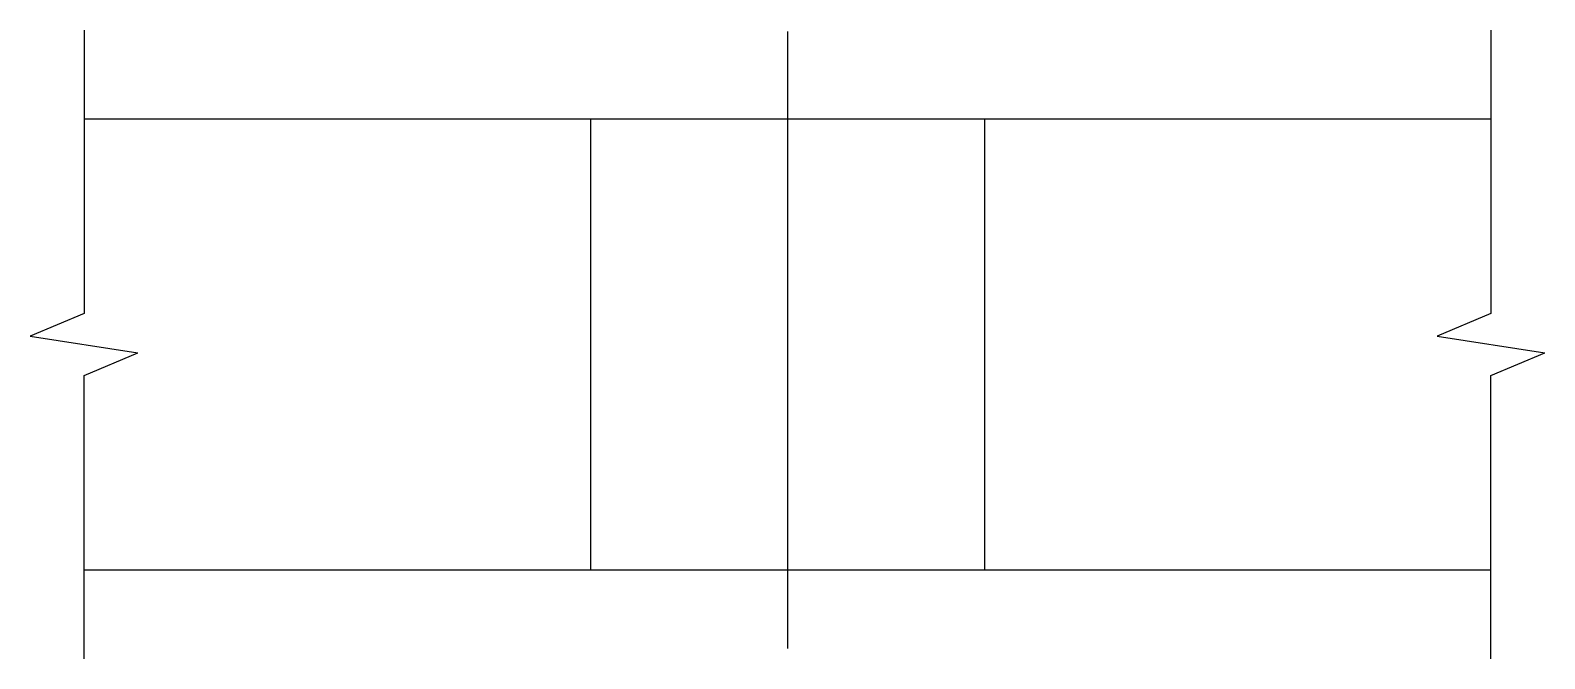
# Model space of a CAD drawing. Header units: metres. Extents: x 24164 to 26855, y 15128 to 16243.
import ezdxf

# ---------------------------------------------------------------- set-up
doc = ezdxf.new("R2010")
doc.units = ezdxf.units.M
doc.layers.add('1', color=7, linetype='Continuous')
doc.layers.add('2', color=7, linetype='Continuous')

msp = doc.modelspace()

# ---------------------------------------------------------------- linework, layer by layer
for p, q in [((24259.43, 16243.27), (24259.43, 15740.76)), ((26759.43, 16243.27), (26759.43, 15740.76)), ((24259.43, 15740.76), (24163.89, 15700.55)), ((26759.43, 15740.76), (26663.89, 15700.55)), ((24163.89, 15700.55), (24354.97, 15670.4)), ((26663.89, 15700.55), (26854.97, 15670.4)), ((24259.43, 15630.2), (24354.97, 15670.4)), ((26759.43, 15630.2), (26854.97, 15670.4)), ((24259.43, 15127.69), (24259.43, 15630.2)), ((26759.43, 15127.69), (26759.43, 15630.2))]:
    msp.add_line(p, q)
for points in [[(26759.43, 16085.48), (24259.43, 16085.48)], [(24259.43, 15285.48), (26759.43, 15285.48)]]:
    msp.add_lwpolyline(points)
at = {"layer": '1'}
for p, q in [((25159.43, 16085.48), (25159.43, 15285.48)), ((25859.43, 16085.48), (25859.43, 15285.48))]:
    msp.add_line(p, q, dxfattribs=at)
at = {"layer": '2'}
msp.add_line((25509.43, 16241.03), (25509.43, 15145.55), dxfattribs=at)

doc.saveas('drawing.dxf')
